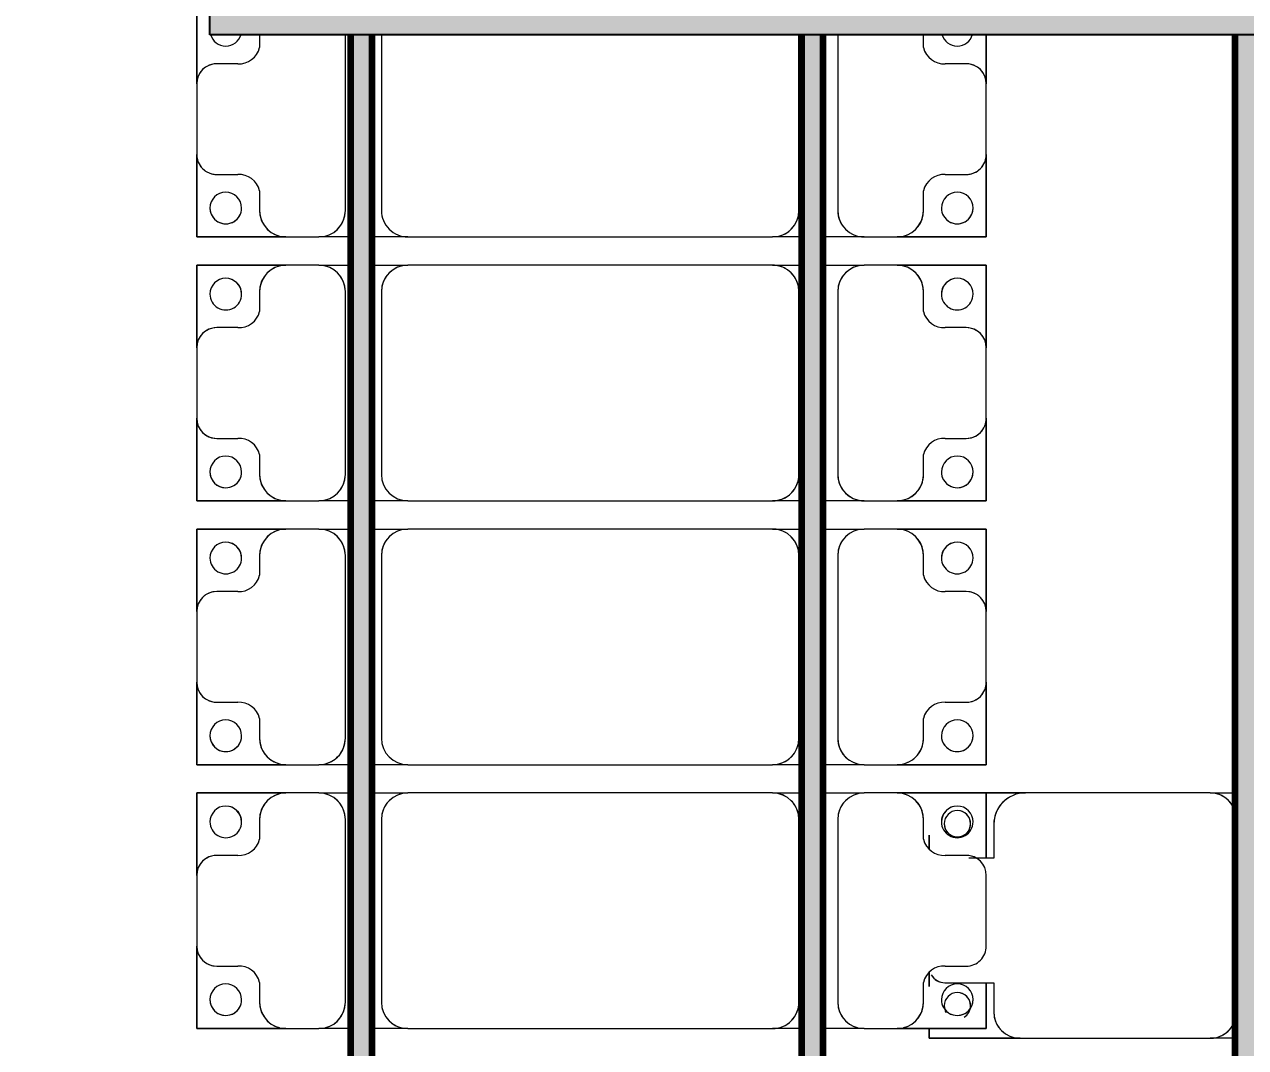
# Model space of a CAD drawing. Header units: millimetres. Extents: x -268744 to 115753, y -96240 to -10461.
# Drawn here: x -257059 to -254744, y -48566 to -46627 of the extents above; entities that cross this region are included whole.
import ezdxf

# ---------------------------------------------------------------- set-up
doc = ezdxf.new("R2010")
doc.units = ezdxf.units.MM
for name, color, linetype, lineweight in [('A-ANNO-DIMS', 211, 'Continuous', 9), ('A-ANNO-DIMS-900', 211, 'Continuous', 9), ('A-GENM', 13, 'Continuous', 9), ('S-BEAM', 12, 'Continuous', 9)]:
    doc.layers.add(name, color=color, linetype=linetype, lineweight=lineweight)
doc.styles.add('Trebuchet MS', font='trebuc.ttf', dxfattribs={"width": 0.8, "height": 2700})
doc.dimstyles.new('Arc_Length_-_3mm_Trebuchet_MS', dxfattribs={"dimscale": 304.8, "dimtxt": 2783.567448, "dimasz": 2.952756, "dimexe": 4.429134, "dimexo": 4.429134, "dimgap": 0.885827, "dimtad": 1, "dimdec": 0, "dimrnd": 10, "dimzin": 0, "dimdsep": 46, "dimtxsty": 'Trebuchet MS', "dimblk1": 'OBLIQUE', "dimblk2": 'OBLIQUE', "dimsah": 1, "dimcen": 0.09, "dimdle": 2.952756, "dimazin": 0, "dimtfac": 1, "dimtdec": 4, "dimtix": 1, "dimtmove": 0, "dimatfit": 3, "dimfxl": 1, "dimtvp": 1, "dimtolj": 1, "dimtzin": 0, "dimarcsym": 2})

# ---------------------------------------------------------------- blocks, each defined once
blk = doc.blocks.new('Dai phaodi lai - DẢI PHAO ĐI LẠI-102111-KHUNG KẾT CẤU BÈ PIN 1')
at = {"layer": 'A-GENM', "color": 7}
for p, q in [((26340.1, 748.4), (26433.1, 748.4)), ((26433.1, 748.4), (26340.1, 748.4)), ((26566.9, 748.4), (26433.1, 748.4)), ((26566.9, 748.4), (26723.2, 748.4)), ((26723.2, 748.4), (26566.9, 748.4)), ((26723.2, 748.4), (26723.2, 579.3)), ((26723.2, 579.3), (26723.2, 748.4)), ((26776.8, 748.4), (26933.1, 748.4)), ((26776.8, 579.3), (26776.8, 748.4)), ((26776.8, 748.4), (26776.8, 579.3)), ((26933.1, 748.4), (26776.8, 748.4)), ((27066.9, 748.4), (26933.1, 748.4)), ((27066.9, 748.4), (27223.2, 748.4)), ((27223.2, 748.4), (27066.9, 748.4)), ((27223.2, 748.4), (27223.2, 579.3)), ((27223.2, 579.3), (27223.2, 748.4)), ((27276.8, 748.4), (27433.1, 748.4)), ((27276.8, 579.3), (27276.8, 748.4)), ((27276.8, 748.4), (27276.8, 579.3)), ((27433.1, 748.4), (27276.8, 748.4)), ((27566.9, 748.4), (27433.1, 748.4)), ((27566.9, 748.4), (27723.2, 748.4)), ((27720.9, 748.4), (27566.9, 748.4)), ((27723.2, 748.4), (27723.2, 579.3)), ((27723.2, 579.3), (27723.2, 748.4)), ((27776.8, 748.4), (27900.1, 748.4)), ((27776.8, 579.3), (27776.8, 748.4)), ((27776.8, 748.4), (27776.8, 579.3)), ((27900.1, 748.4), (27776.8, 748.4)), ((28066.9, 748.4), (27933.1, 748.4)), ((28136.6, 748.4), (28223.2, 748.4)), ((28223.2, 748.4), (28136.6, 748.4)), ((28223.2, 748.4), (28223.2, 579.3)), ((28223.2, 579.3), (28223.2, 748.4)), ((26395.1, 710.4), (26395.1, 670.7)), ((26604.9, 670.7), (26604.9, 710.4)), ((26895.1, 710.4), (26895.1, 670.7)), ((27104.9, 670.7), (27104.9, 710.4)), ((27395.1, 710.4), (27395.1, 670.7)), ((27604.9, 670.7), (27604.9, 710.4)), ((27895.1, 710.4), (27895.1, 670.7)), ((28104.9, 670.7), (28104.9, 710.4)), ((26364.3, 629.3), (26340.1, 629.3)), ((26673.2, 629.3), (26635.7, 629.3)), ((26864.3, 629.3), (26826.8, 629.3)), ((27173.2, 629.3), (27135.7, 629.3)), ((27364.3, 629.3), (27326.8, 629.3)), ((27673.2, 629.3), (27635.7, 629.3)), ((27864.3, 629.3), (27826.8, 629.3)), ((28173.2, 629.3), (28135.7, 629.3)), ((26723.2, 516.7), (26723.2, 579.3)), ((26776.8, 579.3), (26776.8, 516.7)), ((27223.2, 516.7), (27223.2, 579.3)), ((27276.8, 579.3), (27276.8, 516.7)), ((27723.2, 516.7), (27723.2, 579.3)), ((27776.8, 579.3), (27776.8, 516.7)), ((28223.2, 516.7), (28223.2, 579.3)), ((26723.2, 516.7), (26723.2, 438.7)), ((26723.2, 516.7), (26723.2, 438.7)), ((26776.8, 438.7), (26776.8, 516.7)), ((26776.8, 438.7), (26776.8, 516.7)), ((27223.2, 516.7), (27223.2, 438.7)), ((27223.2, 516.7), (27223.2, 438.7)), ((27276.8, 438.7), (27276.8, 516.7)), ((27276.8, 438.7), (27276.8, 516.7)), ((27723.2, 516.7), (27723.2, 438.7)), ((27723.2, 516.7), (27723.2, 438.7)), ((27776.8, 438.7), (27776.8, 516.7)), ((27776.8, 438.7), (27776.8, 516.7)), ((28223.2, 516.7), (28223.2, 438.7)), ((28223.2, 516.7), (28223.2, 438.7)), ((26340.1, 466.7), (26673.2, 466.7)), ((26826.8, 466.7), (27173.2, 466.7)), ((27326.8, 466.7), (27673.2, 466.7)), ((27826.8, 466.7), (28173.2, 466.7)), ((26723.2, 398.7), (26723.2, 343.3)), ((26723.2, 398.7), (26723.2, 343.3)), ((26776.8, 343.3), (26776.8, 398.7)), ((26776.8, 343.3), (26776.8, 398.7)), ((27223.2, 398.7), (27223.2, 343.3)), ((27223.2, 398.7), (27223.2, 343.3)), ((27276.8, 343.3), (27276.8, 398.7)), ((27276.8, 343.3), (27276.8, 398.7)), ((27723.2, 398.7), (27723.2, 343.3)), ((27723.2, 398.7), (27723.2, 343.3)), ((27776.8, 343.3), (27776.8, 398.7)), ((27776.8, 343.3), (27776.8, 398.7)), ((28223.2, 398.7), (28223.2, 343.3)), ((28223.2, 398.7), (28223.2, 343.3)), ((26673.2, 393.3), (26340.1, 393.3)), ((27173.2, 393.3), (26826.8, 393.3)), ((27673.2, 393.3), (27326.8, 393.3)), ((28173.2, 393.3), (27826.8, 393.3)), ((26723.2, -348.3), (26723.2, 343.3)), ((26776.8, 343.3), (26776.8, -348.3)), ((27223.2, -348.3), (27223.2, 343.3)), ((27276.8, 343.3), (27276.8, -348.3)), ((27723.2, -348.3), (27723.2, 343.3)), ((27776.8, 343.3), (27776.8, -348.3)), ((28223.2, -348.3), (28223.2, 343.3)), ((26723.2, -348.3), (26723.2, -416.3)), ((26723.2, -348.3), (26723.2, -416.3)), ((26776.8, -416.3), (26776.8, -348.3)), ((26776.8, -416.3), (26776.8, -348.3)), ((27223.2, -348.3), (27223.2, -416.3)), ((27223.2, -348.3), (27223.2, -416.3)), ((27276.8, -416.3), (27276.8, -348.3)), ((27276.8, -416.3), (27276.8, -348.3)), ((27723.2, -348.3), (27723.2, -416.3)), ((27723.2, -348.3), (27723.2, -416.3)), ((27776.8, -416.3), (27776.8, -348.3)), ((27776.8, -416.3), (27776.8, -348.3)), ((28223.2, -348.3), (28223.2, -416.3)), ((28223.2, -348.3), (28223.2, -416.3)), ((26340.1, -398.3), (26673.2, -398.3)), ((26826.8, -398.3), (27173.2, -398.3)), ((27326.8, -398.3), (27673.2, -398.3)), ((27826.8, -398.3), (28173.2, -398.3)), ((26723.2, -456.3), (26723.2, -516.7)), ((26723.2, -456.3), (26723.2, -516.7)), ((26776.8, -516.7), (26776.8, -456.3)), ((26776.8, -516.7), (26776.8, -456.3)), ((27223.2, -456.3), (27223.2, -516.7)), ((27223.2, -456.3), (27223.2, -516.7)), ((27276.8, -516.7), (27276.8, -456.3)), ((27276.8, -516.7), (27276.8, -456.3)), ((27723.2, -456.3), (27723.2, -516.7)), ((27723.2, -456.3), (27723.2, -516.7)), ((27776.8, -516.7), (27776.8, -456.3)), ((27776.8, -516.7), (27776.8, -456.3)), ((28223.2, -456.3), (28223.2, -516.7)), ((28223.2, -456.3), (28223.2, -516.7)), ((26673.2, -466.7), (26340.1, -466.7)), ((27173.2, -466.7), (26826.8, -466.7)), ((27673.2, -466.7), (27326.8, -466.7)), ((28173.2, -466.7), (27826.8, -466.7)), ((26723.2, -579.3), (26723.2, -516.7)), ((26776.8, -516.7), (26776.8, -579.3)), ((27223.2, -579.3), (27223.2, -516.7)), ((27276.8, -516.7), (27276.8, -579.3)), ((27723.2, -579.3), (27723.2, -516.7)), ((27776.8, -516.7), (27776.8, -579.3)), ((28223.2, -579.3), (28223.2, -516.7)), ((26723.2, -579.3), (26723.2, -748.4)), ((26723.2, -748.4), (26723.2, -579.3)), ((26776.8, -748.4), (26776.8, -579.3)), ((26776.8, -579.3), (26776.8, -748.4)), ((27223.2, -579.3), (27223.2, -748.4)), ((27223.2, -748.4), (27223.2, -579.3)), ((27276.8, -748.4), (27276.8, -579.3)), ((27276.8, -579.3), (27276.8, -748.4)), ((27723.2, -579.3), (27723.2, -748.4)), ((27723.2, -748.4), (27723.2, -579.3)), ((27776.8, -748.4), (27776.8, -579.3)), ((27776.8, -579.3), (27776.8, -748.4)), ((28223.2, -579.3), (28223.2, -748.4)), ((28223.2, -748.4), (28223.2, -579.3)), ((26340.1, -629.3), (26364.3, -629.3)), ((26635.7, -629.3), (26673.2, -629.3)), ((26826.8, -629.3), (26864.3, -629.3)), ((27135.7, -629.3), (27173.2, -629.3)), ((27326.8, -629.3), (27364.3, -629.3)), ((27635.7, -629.3), (27673.2, -629.3)), ((27826.8, -629.3), (27864.3, -629.3)), ((28135.7, -629.3), (28173.2, -629.3)), ((26395.1, -670.7), (26395.1, -710.4)), ((26604.9, -710.4), (26604.9, -670.7)), ((26895.1, -670.7), (26895.1, -710.4)), ((27104.9, -710.4), (27104.9, -670.7)), ((27395.1, -670.7), (27395.1, -710.4)), ((27604.9, -710.4), (27604.9, -670.7)), ((27895.1, -670.7), (27895.1, -710.4)), ((28104.9, -710.4), (28104.9, -670.7)), ((26433.1, -748.4), (26276.8, -748.4)), ((26276.8, -748.4), (26433.1, -748.4)), ((26433.1, -748.4), (26566.9, -748.4)), ((26723.2, -748.4), (26566.9, -748.4)), ((26566.9, -748.4), (26723.2, -748.4)), ((26933.1, -748.4), (26776.8, -748.4)), ((26776.8, -748.4), (26933.1, -748.4)), ((26933.1, -748.4), (27066.9, -748.4)), ((27223.2, -748.4), (27066.9, -748.4)), ((27066.9, -748.4), (27223.2, -748.4)), ((27433.1, -748.4), (27276.8, -748.4)), ((27276.8, -748.4), (27433.1, -748.4)), ((27433.1, -748.4), (27566.9, -748.4)), ((27723.2, -748.4), (27566.9, -748.4)), ((27566.9, -748.4), (27720.9, -748.4)), ((27933.1, -748.4), (27776.8, -748.4)), ((27776.8, -748.4), (27933.1, -748.4)), ((27933.1, -748.4), (28066.9, -748.4)), ((28223.2, -748.4), (28066.9, -748.4)), ((28066.9, -748.4), (28223.2, -748.4))]:
    blk.add_line(p, q, dxfattribs=at)
for centre, radius, start, end in [((26433.1, 710.4), 38, 90, 180), ((26433.1, 710.4), 38, 90, 180), ((26433.1, 710.4), 38, 120, 180), ((26433.1, 710.4), 38, 120, 180), ((26433.1, 710.4), 38, 90, 105), ((26433.1, 710.4), 38, 90, 105), ((26566.9, 710.4), 38, 360, 90), ((26566.9, 710.4), 38, 75, 90), ((26566.9, 710.4), 38, 360, 90), ((26566.9, 710.4), 38, 75, 90), ((26566.9, 710.4), 38, 360, 60), ((26566.9, 710.4), 38, 360, 60), ((26933.1, 710.4), 38, 90, 180), ((26933.1, 710.4), 38, 90, 180), ((26933.1, 710.4), 38, 120, 180), ((26933.1, 710.4), 38, 120, 180), ((26933.1, 710.4), 38, 90, 105), ((26933.1, 710.4), 38, 90, 105), ((27066.9, 710.4), 38, 360, 90), ((27066.9, 710.4), 38, 75, 90), ((27066.9, 710.4), 38, 360, 90), ((27066.9, 710.4), 38, 75, 90), ((27066.9, 710.4), 38, 360, 60), ((27066.9, 710.4), 38, 360, 60), ((27433.1, 710.4), 38, 90, 180), ((27433.1, 710.4), 38, 90, 180), ((27433.1, 710.4), 38, 120, 180), ((27433.1, 710.4), 38, 120, 180), ((27433.1, 710.4), 38, 90, 105), ((27433.1, 710.4), 38, 90, 105), ((27566.9, 710.4), 38, 360, 90), ((27566.9, 710.4), 38, 75, 90), ((27566.9, 710.4), 38, 360, 90), ((27566.9, 710.4), 38, 75, 90), ((27566.9, 710.4), 38, 360, 60), ((27566.9, 710.4), 38, 360, 60), ((27933.1, 710.4), 38, 90, 180), ((28066.9, 710.4), 38, 360, 90), ((26331.6, 693.3), 30, 285, 75), ((26331.6, 693.3), 30, 285, 75), ((26668.4, 693.3), 30, 90, 270), ((26668.4, 693.3), 30, 90, 270), ((26668.4, 693.3), 30, 270, 90), ((26668.4, 693.3), 30, 0, 90), ((26831.6, 693.3), 30, 90, 270), ((26831.6, 693.3), 30, 90, 180), ((26831.6, 693.3), 30, 270, 90), ((26831.6, 693.3), 30, 270, 90), ((27168.4, 693.3), 30, 90, 270), ((27168.4, 693.3), 30, 90, 270), ((27168.4, 693.3), 30, 270, 90), ((27168.4, 693.3), 30, 0, 90), ((27331.6, 693.3), 30, 90, 270), ((27331.6, 693.3), 30, 90, 180), ((27331.6, 693.3), 30, 270, 90), ((27331.6, 693.3), 30, 270, 90), ((27668.4, 693.3), 30, 90, 270), ((27668.4, 693.3), 30, 90, 270), ((27668.4, 693.3), 30, 270, 90), ((27668.4, 693.3), 30, 0, 90), ((27831.6, 693.3), 30, 90, 270), ((27831.6, 693.3), 30, 90, 180), ((27831.6, 693.3), 30, 270, 90), ((27831.6, 693.3), 30, 270, 90), ((27933.1, 710.4), 38, 150, 180), ((27933.1, 710.4), 38, 150, 180), ((28168.4, 693.3), 30, 90, 270), ((28168.4, 693.3), 30, 90, 270), ((28168.4, 693.3), 30, 270, 90), ((28168.4, 693.3), 30, 0, 90), ((26668.4, 693.3), 30, 270, 345), ((26831.6, 693.3), 30, 195, 270), ((27168.4, 693.3), 30, 270, 345), ((27331.6, 693.3), 30, 195, 270), ((27668.4, 693.3), 30, 270, 345), ((27831.6, 693.3), 30, 195, 270), ((28168.4, 693.3), 30, 270, 345), ((26355.2, 668.2), 40, 283.1885, 3.5081), ((26644.8, 668.2), 40, 176.4919, 256.8115), ((26855.2, 668.2), 40, 283.1885, 3.5081), ((27144.8, 668.2), 40, 176.4919, 256.8115), ((27355.2, 668.2), 40, 283.1885, 3.5081), ((27644.8, 668.2), 40, 176.4919, 256.8115), ((27855.2, 668.2), 40, 283.1885, 3.5081), ((28144.8, 668.2), 40, 176.4919, 256.8115), ((26673.2, 579.3), 50, 0, 90), ((26673.2, 579.3), 50, 15, 90), ((26826.8, 579.3), 50, 90, 180), ((26826.8, 579.3), 50, 90, 165), ((27173.2, 579.3), 50, 360, 90), ((27173.2, 579.3), 50, 15, 90), ((27326.8, 579.3), 50, 90, 180), ((27326.8, 579.3), 50, 90, 165), ((27673.2, 579.3), 50, 360, 90), ((27673.2, 579.3), 50, 16.7587, 90), ((27826.8, 579.3), 50, 90, 180), ((27826.8, 579.3), 50, 90, 165), ((28173.2, 579.3), 50, 0, 90), ((28173.2, 579.3), 50, 15, 90), ((26673.2, 516.7), 50, 270, 0), ((26826.8, 516.7), 50, 180, 270), ((27173.2, 516.7), 50, 270, 0), ((27326.8, 516.7), 50, 180, 270), ((27673.2, 516.7), 50, 270, 0), ((27826.8, 516.7), 50, 180, 270), ((28173.2, 516.7), 50, 270, 360), ((26673.2, 516.7), 50, 270, 345), ((26826.8, 516.7), 50, 195, 270), ((27173.2, 516.7), 50, 270, 345), ((27326.8, 516.7), 50, 195, 270), ((27673.2, 516.7), 50, 270, 343.2413), ((27826.8, 516.7), 50, 195, 270), ((28173.2, 516.7), 50, 270, 345), ((26673.2, 343.3), 50, 0, 90), ((26673.2, 343.3), 50, 0, 75), ((26826.8, 343.3), 50, 90, 180), ((26826.8, 343.3), 50, 105, 135), ((27173.2, 343.3), 50, 360, 90), ((27173.2, 343.3), 50, 360, 75), ((27326.8, 343.3), 50, 90, 180), ((27326.8, 343.3), 50, 105, 135), ((27673.2, 343.3), 50, 0, 90), ((27673.2, 343.3), 50, 0, 75), ((27826.8, 343.3), 50, 90, 180), ((27826.8, 343.3), 50, 105, 135), ((28173.2, 343.3), 50, 360, 90), ((28173.2, 343.3), 50, 360, 75), ((26826.8, 343.3), 50, 150, 180), ((27326.8, 343.3), 50, 150, 180), ((27826.8, 343.3), 50, 150, 180), ((26673.2, -348.3), 50, 270, 0), ((26673.2, -348.3), 50, 270, 0), ((26826.8, -348.3), 50, 180, 270), ((26826.8, -348.3), 50, 195, 270), ((27173.2, -348.3), 50, 270, 360), ((27173.2, -348.3), 50, 270, 360), ((27326.8, -348.3), 50, 180, 270), ((27326.8, -348.3), 50, 195, 270), ((27673.2, -348.3), 50, 270, 360), ((27673.2, -348.3), 50, 270, 360), ((27826.8, -348.3), 50, 180, 270), ((27826.8, -348.3), 50, 195, 270), ((28173.2, -348.3), 50, 270, 360), ((28173.2, -348.3), 50, 285, 360), ((26673.2, -516.7), 50, 0, 90), ((26673.2, -516.7), 50, 15, 90), ((26826.8, -516.7), 50, 90, 180), ((26826.8, -516.7), 50, 90, 165), ((27173.2, -516.7), 50, 0, 90), ((27173.2, -516.7), 50, 15, 90), ((27326.8, -516.7), 50, 90, 180), ((27326.8, -516.7), 50, 90, 165), ((27673.2, -516.7), 50, 360, 90), ((27673.2, -516.7), 50, 16.7587, 90), ((27826.8, -516.7), 50, 90, 180), ((27826.8, -516.7), 50, 90, 165), ((28173.2, -516.7), 50, 0, 90), ((28173.2, -516.7), 50, 15, 90), ((26673.2, -579.3), 50, 270, 360), ((26673.2, -579.3), 50, 270, 345), ((26826.8, -579.3), 50, 180, 270), ((26826.8, -579.3), 50, 195, 270), ((27173.2, -579.3), 50, 270, 360), ((27173.2, -579.3), 50, 270, 345), ((27326.8, -579.3), 50, 180, 270), ((27326.8, -579.3), 50, 195, 270), ((27673.2, -579.3), 50, 270, 360), ((27673.2, -579.3), 50, 270, 343.2413), ((27826.8, -579.3), 50, 180, 270), ((27826.8, -579.3), 50, 195, 270), ((28173.2, -579.3), 50, 270, 360), ((28173.2, -579.3), 50, 270, 345), ((26355.2, -668.2), 40, 356.4919, 76.8115), ((26644.8, -668.2), 40, 103.1885, 183.5081), ((26855.2, -668.2), 40, 356.4919, 76.8115), ((27144.8, -668.2), 40, 103.1885, 183.5081), ((27355.2, -668.2), 40, 356.4919, 76.8115), ((27644.8, -668.2), 40, 103.1885, 183.5081), ((27855.2, -668.2), 40, 356.4919, 76.8115), ((28144.8, -668.2), 40, 103.1885, 183.5081), ((26331.6, -693.3), 30, 285, 75), ((26331.6, -693.3), 30, 285, 75), ((26668.4, -693.3), 30, 90, 270), ((26668.4, -693.3), 30, 90, 270), ((26668.4, -693.3), 30, 270, 90), ((26668.4, -693.3), 30, 15, 90), ((26831.6, -693.3), 30, 90, 270), ((26831.6, -693.3), 30, 90, 165), ((26831.6, -693.3), 30, 270, 90), ((26831.6, -693.3), 30, 270, 90), ((27168.4, -693.3), 30, 90, 270), ((27168.4, -693.3), 30, 90, 270), ((27168.4, -693.3), 30, 270, 90), ((27168.4, -693.3), 30, 15, 90), ((27331.6, -693.3), 30, 90, 270), ((27331.6, -693.3), 30, 90, 165), ((27331.6, -693.3), 30, 270, 90), ((27331.6, -693.3), 30, 270, 90), ((27668.4, -693.3), 30, 90, 270), ((27668.4, -693.3), 30, 90, 270), ((27668.4, -693.3), 30, 270, 90), ((27668.4, -693.3), 30, 15, 90), ((27831.6, -693.3), 30, 90, 270), ((27831.6, -693.3), 30, 90, 165), ((27831.6, -693.3), 30, 270, 90), ((27831.6, -693.3), 30, 270, 90), ((28168.4, -693.3), 30, 90, 270), ((28168.4, -693.3), 30, 90, 270), ((28168.4, -693.3), 30, 270, 90), ((28168.4, -693.3), 30, 15, 90), ((26668.4, -693.3), 30, 270, 360), ((26831.6, -693.3), 30, 180, 270), ((27168.4, -693.3), 30, 270, 360), ((27331.6, -693.3), 30, 180, 270), ((27668.4, -693.3), 30, 270, 360), ((27831.6, -693.3), 30, 180, 270), ((28168.4, -693.3), 30, 270, 360), ((26433.1, -710.4), 38, 180, 270), ((26433.1, -710.4), 38, 180, 240), ((26433.1, -710.4), 38, 180, 270), ((26433.1, -710.4), 38, 180, 240), ((26566.9, -710.4), 38, 270, 0), ((26566.9, -710.4), 38, 270, 0), ((26566.9, -710.4), 38, 300, 0), ((26566.9, -710.4), 38, 300, 0), ((26933.1, -710.4), 38, 180, 270), ((26933.1, -710.4), 38, 180, 240), ((26933.1, -710.4), 38, 180, 270), ((26933.1, -710.4), 38, 180, 240), ((27066.9, -710.4), 38, 270, 360), ((27066.9, -710.4), 38, 270, 360), ((27066.9, -710.4), 38, 300, 360), ((27066.9, -710.4), 38, 300, 360), ((27433.1, -710.4), 38, 180, 270), ((27433.1, -710.4), 38, 180, 240), ((27433.1, -710.4), 38, 180, 270), ((27433.1, -710.4), 38, 180, 240), ((27566.9, -710.4), 38, 270, 360), ((27566.9, -710.4), 38, 270, 360), ((27566.9, -710.4), 38, 300, 360), ((27566.9, -710.4), 38, 300, 360), ((27933.1, -710.4), 38, 180, 270), ((27933.1, -710.4), 38, 180, 240), ((27933.1, -710.4), 38, 180, 270), ((27933.1, -710.4), 38, 180, 240), ((28066.9, -710.4), 38, 270, 360), ((28066.9, -710.4), 38, 270, 360), ((28066.9, -710.4), 38, 300, 360), ((28066.9, -710.4), 38, 300, 360), ((26433.1, -710.4), 38, 255, 270), ((26433.1, -710.4), 38, 255, 270), ((26566.9, -710.4), 38, 270, 285), ((26566.9, -710.4), 38, 270, 285), ((26933.1, -710.4), 38, 255, 270), ((26933.1, -710.4), 38, 255, 270), ((27066.9, -710.4), 38, 270, 285), ((27066.9, -710.4), 38, 270, 285), ((27433.1, -710.4), 38, 255, 270), ((27433.1, -710.4), 38, 255, 270), ((27566.9, -710.4), 38, 270, 285), ((27566.9, -710.4), 38, 270, 285), ((27933.1, -710.4), 38, 255, 270), ((27933.1, -710.4), 38, 255, 270), ((28066.9, -710.4), 38, 270, 285), ((28066.9, -710.4), 38, 270, 285)]:
    blk.add_arc(centre, radius, start, end, dxfattribs=at)
blk = doc.blocks.new('Dầm C52 - Dầm C52-102502-KHUNG KẾT CẤU BÈ PIN 1')
at = {"layer": 'S-BEAM', "lineweight": 140}
h = blk.add_hatch(color=1, dxfattribs=at)
h.paths.add_polyline_path([(-25480.9, 20), (-25480.9, -20), (-25440.9, -20), (-25440.9, 20)])
h.paths.add_polyline_path([(-25400.9, 20), (-25400.9, -20), (-19440.9, -20), (-19443, 20), (-24983.5, 20)])
h.paths.add_polyline_path([(-19400.9, 20), (-19400.9, -20), (-13440.9, -20), (-13440.9, 20), (-18981.3, 20)])
h.paths.add_polyline_path([(-13400.9, -20), (-7440.9, -20), (-7440.9, 20), (-13400.9, 20)])
h.paths.add_polyline_path([(-7400.9, -20), (-1440.9, -20), (-1440.9, 20), (-7400.9, 20)])
h.paths.add_polyline_path([(-1400.9, -20), (4559.1, -20), (4559.1, 20), (-1400.9, 20)])
h.paths.add_polyline_path([(4599.1, 20), (4599.1, -20), (10559.1, -20), (10559.1, 20), (5027.2, 20)])
h.paths.add_polyline_path([(10599.1, -20), (16559.1, -20), (16559.1, 20), (10599.1, 20)])
h.paths.add_polyline_path([(16599.1, 20), (16599.1, -20), (22559.1, -20), (22559.1, 20), (17031.5, 20)])
h.paths.add_polyline_path([(22599.1, -20), (25259.1, -20), (25259.1, 20), (22599.1, 20)])
h.paths.add_polyline_path([(25299.1, -20), (25480.9, -20), (25480.9, 20), (25299.1, 20)])
at = {"layer": 'S-BEAM', "color": 1, "lineweight": 140}
for p, q in [((-7400.9, 20), (-1440.9, 20)), ((-1440.9, -20), (-7400.9, -20))]:
    blk.add_line(p, q, dxfattribs=at)
blk = doc.blocks.new('Dầm C52 - Dầm C52-V1-KHUNG KẾT CẤU BÈ PIN 1')
at = {"layer": 'S-BEAM', "lineweight": 140}
h = blk.add_hatch(color=1, dxfattribs=at)
h.paths.add_polyline_path([(-25480.9, 20), (-25480.9, -20), (-25440.9, -20), (-25445.2, 20)])
h.paths.add_polyline_path([(-25400.9, -20), (-19440.9, -20), (-19443, 20), (-25400.9, 20)])
h.paths.add_polyline_path([(-19400.9, 20), (-19400.9, -20), (-13440.9, -20), (-13440.9, 20), (-18981.3, 20)])
h.paths.add_polyline_path([(-13400.9, -20), (-7440.9, -20), (-7440.9, 20), (-13400.9, 20)])
h.paths.add_polyline_path([(-7400.9, 20), (-7400.9, -20), (-1440.9, -20), (-1440.9, 20), (-6977, 20)])
h.paths.add_polyline_path([(-1400.9, -20), (4559.1, -20), (4559.1, 20), (-1400.9, 20)])
h.paths.add_polyline_path([(4599.1, 20), (4599.1, -20), (10559.1, -20), (10559.1, 20), (5027.2, 20)])
h.paths.add_polyline_path([(10599.1, -20), (16559.1, -20), (16559.1, 20), (10599.1, 20)])
h.paths.add_polyline_path([(16599.1, 20), (16599.1, -20), (22559.1, -20), (22559.1, 20), (17031.5, 20)])
h.paths.add_polyline_path([(22599.1, -20), (25259.1, -20), (25259.1, 20), (22599.1, 20)])
h.paths.add_polyline_path([(25299.1, -20), (25480.9, -20), (25480.9, 20), (25299.1, 20)])
at = {"layer": 'S-BEAM', "color": 1, "lineweight": 140}
for p, q in [((-7400.9, 20), (-1440.9, 20)), ((-1440.9, -20), (-7400.9, -20))]:
    blk.add_line(p, q, dxfattribs=at)
blk = doc.blocks.new('Dầm C52 - Dầm C52-V2-KHUNG KẾT CẤU BÈ PIN 1')
at = {"layer": 'S-BEAM', "lineweight": 140}
h = blk.add_hatch(color=1, dxfattribs=at)
h.paths.add_polyline_path([(-25480.9, 20), (-25480.9, -20), (-25440.9, -20), (-25440.9, 20)])
h.paths.add_polyline_path([(-25400.9, 20), (-25400.9, -20), (-19440.9, -20), (-19443, 20), (-24983.5, 20)])
h.paths.add_polyline_path([(-19400.9, 20), (-19400.9, -20), (-13440.9, -20), (-13440.9, 20), (-18519.6, 20)])
h.paths.add_polyline_path([(-13400.9, -20), (-7440.9, -20), (-7440.9, 20), (-13400.9, 20)])
h.paths.add_polyline_path([(-7400.9, 20), (-7400.9, -20), (-1440.9, -20), (-1440.9, 20), (-6515.3, 20)])
h.paths.add_polyline_path([(-1400.9, 20), (-1400.9, -20), (4559.1, -20), (4559.1, 20), (-974.9, 20)])
h.paths.add_polyline_path([(4599.1, -20), (10559.1, -20), (10559.1, 20), (4599.1, 20)])
h.paths.add_polyline_path([(10599.1, -20), (16559.1, -20), (16559.1, 20), (10599.1, 20)])
h.paths.add_polyline_path([(16599.1, 20), (16599.1, -20), (22559.1, -20), (22559.1, 20), (17493.2, 20)])
h.paths.add_polyline_path([(22599.1, 20), (22599.1, -20), (25259.1, -20), (25259.1, 20), (23033.7, 20)])
h.paths.add_polyline_path([(25299.1, -20), (25480.9, -20), (25480.9, 20), (25299.1, 20)])
at = {"layer": 'S-BEAM', "color": 1, "lineweight": 140}
blk.add_line((-7400.9, 20), (-1440.9, 20), dxfattribs=at)
blk = doc.blocks.new('Dai phao do pin - DẢI PHAO ĐỠ PIN-V11-KHUNG KẾT CẤU BÈ PIN 1')
at = {"layer": 'A-GENM', "color": 7}
for p, q in [((-1312.2, 241.6), (-1129.7, 241.6)), ((-1129.7, 241.6), (-1312.2, 241.6)), ((-779.7, 241.6), (-1129.7, 241.6)), ((-779.7, 241.6), (-732.4, 241.6)), ((-779.7, 241.6), (-732.4, 241.6)), ((-1189.7, 181.6), (-1189.7, 118.2)), ((-1312.2, 135.1), (-1312.2, 161.7)), ((-1312.2, 161.7), (-1312.2, 135.1)), ((-1189.7, 118.2), (-1236.8, 118.2)), ((-1312.2, -125.1), (-1312.2, -98.4)), ((-1312.2, -98.4), (-1312.2, -125.1)), ((-1282.2, -118.2), (-1189.7, -118.2)), ((-1189.7, -118.2), (-1189.7, -173.4)), ((-1312.2, -223.4), (-1312.2, -203.7)), ((-1312.2, -203.7), (-1312.2, -223.4)), ((-1139.7, -223.4), (-1312.2, -223.4)), ((-1312.2, -223.4), (-1139.7, -223.4)), ((-1139.7, -223.4), (-779.7, -223.4)), ((-732.4, -223.4), (-779.7, -223.4)), ((-732.4, -223.4), (-779.7, -223.4))]:
    blk.add_line(p, q, dxfattribs=at)
for centre, radius, start, end in [((-1129.7, 181.6), 60, 90, 180), ((-1129.7, 181.6), 60, 120, 180), ((-779.7, 191.6), 50, 30, 90), ((-779.7, 191.6), 50, 30, 75), ((-1258.6, 183.2), 25, 0, 180), ((-1258.6, 183.2), 25, 90, 180), ((-1258.6, 183.2), 25, 0, 75), ((-1258.6, 183.2), 25, 180, 0), ((-1258.6, 183.2), 25, 180, 300), ((-1258.6, 183.2), 25, 330, 360), ((-1282.2, -88.2), 30, 210, 270), ((-1282.2, -88.2), 30, 210, 255), ((-1282.2, -88.2), 30, 225, 255), ((-1282.2, -88.2), 30, 225, 255), ((-1258.6, -161.8), 25, 0, 180), ((-1258.6, -161.8), 25, 90, 180), ((-1258.6, -161.8), 25, 0, 75), ((-1258.6, -161.8), 25, 180, 210), ((-1258.6, -161.8), 25, 180, 210), ((-1258.6, -161.8), 25, 300, 0), ((-1258.6, -161.8), 25, 300, 360), ((-1139.7, -173.4), 50, 180, 270), ((-1139.7, -173.4), 50, 180, 255), ((-779.7, -173.4), 50, 270, 330), ((-779.7, -173.4), 50, 285, 330)]:
    blk.add_arc(centre, radius, start, end, dxfattribs=at)
blk = doc.blocks.new('Dầm C52 - Hộp 40x60-V26-KHUNG KẾT CẤU BÈ PIN 1')
at = {"layer": 'S-BEAM', "lineweight": 25}
h = blk.add_hatch(color=4, dxfattribs=at)
h.paths.add_polyline_path([(-145811, -20), (-73437.3, -15.7), (-73437.3, 20), (-145811, 20), (-145811, -15.7)])
h.paths.add_polyline_path([(-72237.3, -20), (-593.6, -15.7), (-593.6, 20), (-72237.3, 20), (-72237.3, -15.7)])
h.paths.add_polyline_path([(606.4, -20), (72250.2, -15.7), (72250.2, 20), (606.4, 20), (606.4, -15.7)])
h.paths.add_polyline_path([(73450.2, -20), (144462.7, -15.7), (144462.7, 20), (73450.2, 20), (73450.2, -15.7)])
h.paths.add_polyline_path([(145662.7, -20), (145811, -15.7), (145811, 20), (145662.7, 20), (145662.7, -15.7)])
at = {"layer": 'S-BEAM', "color": 4, "lineweight": 25}
for p, q in [((-145811, -20), (-145811, 20)), ((-73437.3, -20), (-145811, -20))]:
    blk.add_line(p, q, dxfattribs=at)
blk = doc.blocks.new('be pin 1_rvt-1-KHUNG KẾT CẤU BÈ PIN 1')
at = {"layer": 'A-GENM', "lineweight": 9, "rotation": 270.0000000003262}
blk.add_blockref('Dai phaodi lai - DẢI PHAO ĐI LẠI-102111-KHUNG KẾT CẤU BÈ PIN 1', (-255984, -20306.4), dxfattribs=at)
at = {"layer": 'A-GENM', "lineweight": 9}
blk.add_blockref('Dai phao do pin - DẢI PHAO ĐỠ PIN-V11-KHUNG KẾT CẤU BÈ PIN 1', (-254031.8, -48324.7), dxfattribs=at)
at = {"layer": 'S-BEAM', "lineweight": 9, "rotation": 90.00000000032618}
for name, p in [('Dầm C52 - Dầm C52-102502-KHUNG KẾT CẤU BÈ PIN 1', (-256420.3, -45205.6)), ('Dầm C52 - Dầm C52-V1-KHUNG KẾT CẤU BÈ PIN 1', (-255565.3, -45205.6)), ('Dầm C52 - Dầm C52-V2-KHUNG KẾT CẤU BÈ PIN 1', (-254744.1, -45205.6))]:
    blk.add_blockref(name, p, dxfattribs=at)
at = {"layer": 'S-BEAM', "lineweight": 9}
blk.add_blockref('Dầm C52 - Hộp 40x60-V26-KHUNG KẾT CẤU BÈ PIN 1', (-110896.7, -46626.5), dxfattribs=at)
blk = doc.blocks.new('DIMBLOCK1-KHUNG KẾT CẤU BÈ PIN 1')
at = {"layer": 'A-ANNO-DIMS-900', "transparency": 16777216}
for p, q in [((-264977.8, -71224.7), (-264977.8, -19406.4)), ((-264977.8, -20306.4), (-266327.8, -20306.4)), ((-264977.8, -20306.4), (-258082.4, -20306.4)), ((-264977.8, -70324.7), (-266327.8, -70324.7)), ((-264977.8, -70324.7), (-256693.9, -70324.7))]:
    blk.add_line(p, q, dxfattribs=at)
at = {"layer": 'A-ANNO-DIMS-900', "lineweight": 70, "transparency": 16777216}
for p, q in [((-264977.8, -20306.4), (-265427.8, -19856.4)), ((-264977.8, -20306.4), (-264527.8, -20756.4)), ((-264977.8, -70324.7), (-265427.8, -69874.7)), ((-264977.8, -70324.7), (-264527.8, -70774.7))]:
    blk.add_line(p, q, dxfattribs=at)
at = {"layer": 'A-ANNO-DIMS-900', "color": 0, "transparency": 16777216, "insert": (-268702.7, -48854), "char_height": 2700, "width": 8492.24, "attachment_point": 1, "rotation": 90, "line_spacing_factor": 1.048425, "style": 'Trebuchet MS'}
blk.add_mtext('50020', dxfattribs=at)
blk = doc.blocks.new('_Oblique')
at = {"color": 0, "linetype": 'ByBlock', "lineweight": -2}
blk.add_line((-0.5, -0.5), (0.5, 0.5), dxfattribs=at)

msp = doc.modelspace()

# ---------------------------------------------------------------- block references
at = {"lineweight": 5}
msp.add_blockref('be pin 1_rvt-1-KHUNG KẾT CẤU BÈ PIN 1', (0, 0), dxfattribs=at)

# ---------------------------------------------------------------- dimensions: what is measured, and where the dimension line sits
at = {"layer": 'A-ANNO-DIMS'}
dim = msp.add_linear_dim(base=(-264977.8, -20306.4), p1=(-255343.9, -70324.7), p2=(-256732.4, -20306.4), angle=270, dimstyle='Arc_Length_-_3mm_Trebuchet_MS', override={"dimpost": '<>', "dimfxl": 50037.609472}, dxfattribs=at)
dim.commit()
dim.dimension.update_dxf_attribs({"geometry": 'DIMBLOCK1-KHUNG KẾT CẤU BÈ PIN 1', "text_midpoint": (-266621.5, -45315.6)})

doc.saveas('drawing.dxf')
